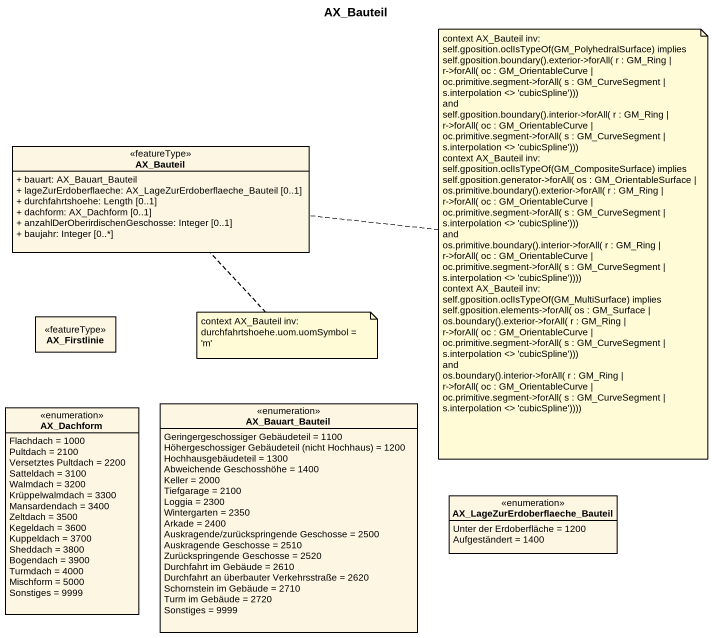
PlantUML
@startuml
title AX_Bauteil
hide circle
hide empty members
skinparam classAttributeIconSize 0
class AX_Bauteil <<featureType>> {
  + bauart: AX_Bauart_Bauteil
  + lageZurErdoberflaeche: AX_LageZurErdoberflaeche_Bauteil [0..1]
  + durchfahrtshoehe: Length [0..1]
  + dachform: AX_Dachform [0..1]
  + anzahlDerOberirdischenGeschosse: Integer [0..1]
  + baujahr: Integer [0..*]
}
class AX_Firstlinie <<featureType>>
enum AX_Bauart_Bauteil {
  Geringergeschossiger Gebäudeteil = 1100
  {field} Höhergeschossiger Gebäudeteil (nicht Hochhaus) = 1200
  Hochhausgebäudeteil = 1300
  Abweichende Geschosshöhe = 1400
  Keller = 2000
  Tiefgarage = 2100
  Loggia = 2300
  Wintergarten = 2350
  Arkade = 2400
  Auskragende/zurückspringende Geschosse = 2500
  Auskragende Geschosse = 2510
  Zurückspringende Geschosse = 2520
  Durchfahrt im Gebäude = 2610
  Durchfahrt an überbauter Verkehrsstraße = 2620
  Schornstein im Gebäude = 2710
  Turm im Gebäude = 2720
  Sonstiges = 9999
}
enum AX_Dachform {
  Flachdach = 1000
  Pultdach = 2100
  Versetztes Pultdach = 2200
  Satteldach = 3100
  Walmdach = 3200
  Krüppelwalmdach = 3300
  Mansardendach = 3400
  Zeltdach = 3500
  Kegeldach = 3600
  Kuppeldach = 3700
  Sheddach = 3800
  Bogendach = 3900
  Turmdach = 4000
  Mischform = 5000
  Sonstiges = 9999
}
enum "AX_LageZurErdoberflaeche_Bauteil" as AX_LageZurErdoberflaeche {
  Unter der Erdoberfläche = 1200
  Aufgeständert = 1400
}
note right of AX_Bauteil
  context AX_Bauteil inv:
  self.gposition.oclIsTypeOf(GM_PolyhedralSurface) implies
  self.gposition.boundary().exterior->forAll( r : GM_Ring |
  r->forAll( oc : GM_OrientableCurve |
  oc.primitive.segment->forAll( s : GM_CurveSegment |
  s.interpolation <> 'cubicSpline')))
  and
  self.gposition.boundary().interior->forAll( r : GM_Ring |
  r->forAll( oc : GM_OrientableCurve |
  oc.primitive.segment->forAll( s : GM_CurveSegment |
  s.interpolation <> 'cubicSpline')))
  context AX_Bauteil inv:
  self.gposition.oclIsTypeOf(GM_CompositeSurface) implies
  self.gposition.generator->forAll( os : GM_OrientableSurface |
  os.primitive.boundary().exterior->forAll( r : GM_Ring |
  r->forAll( oc : GM_OrientableCurve |
  oc.primitive.segment->forAll( s : GM_CurveSegment |
  s.interpolation <> 'cubicSpline')))
  and
  os.primitive.boundary().interior->forAll( r : GM_Ring |
  r->forAll( oc : GM_OrientableCurve |
  oc.primitive.segment->forAll( s : GM_CurveSegment |
  s.interpolation <> 'cubicSpline'))))
  context AX_Bauteil inv:
  self.gposition.oclIsTypeOf(GM_MultiSurface) implies
  self.gposition.elements->forAll( os : GM_Surface |
  os.boundary().exterior->forAll( r : GM_Ring |
  r->forAll( oc : GM_OrientableCurve |
  oc.primitive.segment->forAll( s : GM_CurveSegment |
  s.interpolation <> 'cubicSpline')))
  and
  os.boundary().interior->forAll( r : GM_Ring |
  r->forAll( oc : GM_OrientableCurve |
  oc.primitive.segment->forAll( s : GM_CurveSegment |
  s.interpolation <> 'cubicSpline'))))
end note
note bottom of AX_Bauteil
  context AX_Bauteil inv:
  durchfahrtshoehe.uom.uomSymbol = 'm'
end note
@enduml
